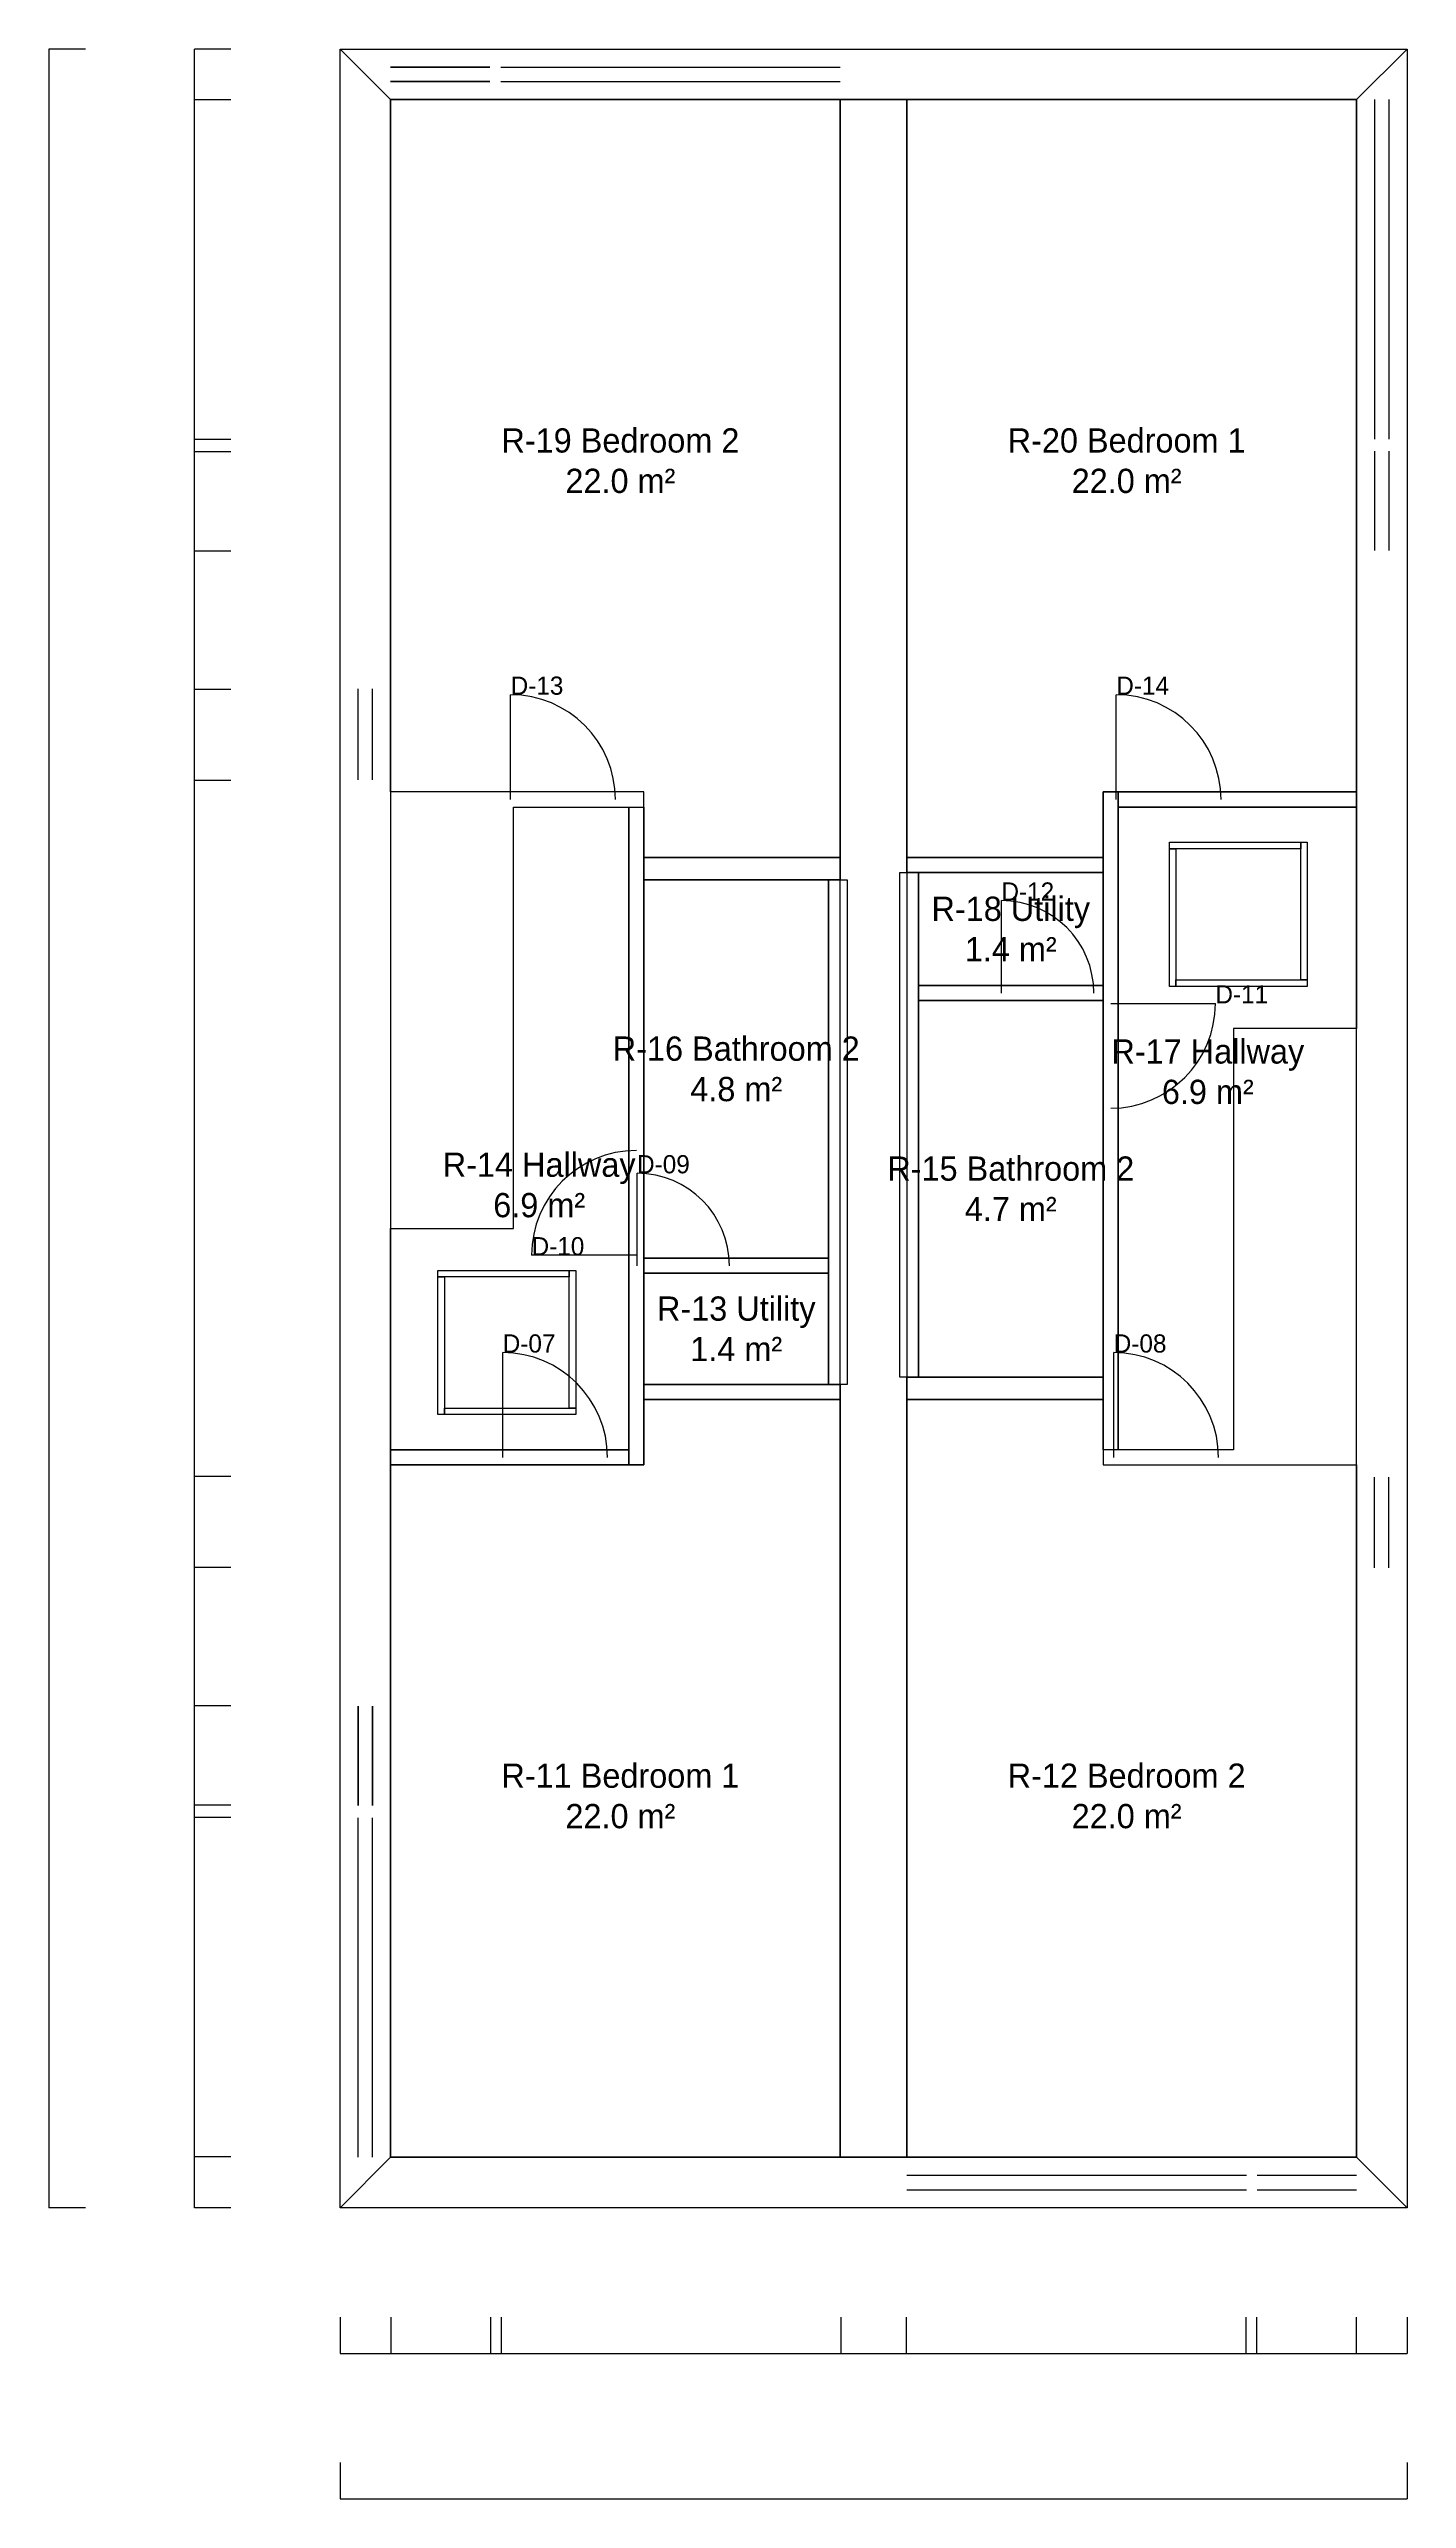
# Model space of a CAD drawing. Header units: millimetres. Extents: x -2400 to 8800, y -20200 to 0.
import ezdxf

# ---------------------------------------------------------------- set-up
doc = ezdxf.new("R2010")
doc.units = ezdxf.units.MM
for name, color, linetype in [('A-ANNO-DIMS', 1, 'Continuous'), ('A-ANNO-TEXT', 3, 'Continuous'), ('A-AREA', 8, 'Continuous'), ('A-AREA-IDEN', 2, 'Continuous'), ('A-DOOR', 30, 'Continuous'), ('A-GLAZ', 5, 'Continuous'), ('A-WALL', 7, 'Continuous')]:
    doc.layers.add(name, color=color, linetype=linetype)
doc.styles.add('OpenSansCondensed-Light', font='OpenSansCondensed-Light.ttf')
doc.dimstyles.new('EZDXF', dxfattribs={"dimtxt": 0.25, "dimasz": 0.175, "dimexe": 0.375, "dimexo": 0.125, "dimgap": 0.1, "dimtad": 1, "dimlfac": 100, "dimzin": 12, "dimdsep": 46, "dimtxsty": 'OpenSansCondensed-Light', "dimblk": 'ARCHTICK', "dimcen": 2.5, "dimazin": 3, "dimtfac": 0.5, "dimtmove": 2, "dimatfit": 3})

# ---------------------------------------------------------------- blocks, each defined once
blk = doc.blocks.new('_ARCHTICK')
at = {"color": 0, "linetype": 'BYBLOCK', "const_width": 0.15}
blk.add_lwpolyline([(-0.5, -0.5), (0.5, 0.5)], dxfattribs=at)

msp = doc.modelspace()

# ---------------------------------------------------------------- linework, layer by layer
at = {"layer": 'A-AREA'}
for points in [[(1483.3, -6126), (1431.4, -6126), (417, -6126), (417, -417), (4125, -417), (4125, -6666), (4106, -6666), (2506, -6666), (2506, -6126), (2347.3, -6126), (1483.3, -6126)], [(4675, -417), (8383, -417), (8383, -6126), (7342, -6126), (6478, -6126), (6294, -6126), (6294, -6666), (4694, -6666), (4675, -6666), (4675, -417)], [(2282, -11550), (1418, -11550), (417, -11550), (417, -9725), (1431.4, -9725), (1431.4, -6250), (1483.3, -6250), (2001.10139, -6250), (2347.3, -6250), (2382, -6250), (2382, -6758), (2382, -9006.05118), (2382, -9870.05118), (2382, -10032.05118), (2382, -11072), (2382, -11550), (2282, -11550)], [(7321.3, -11550), (6457.3, -11550), (6418, -11550), (6418, -11042), (6418, -8809.38424), (6418, -7945.38424), (6418, -7783.38424), (6418, -6728), (6418, -6250), (6478, -6250), (6915.46835, -6250), (8383, -6250), (8383, -8075), (7368.6, -8075), (7368.6, -11550), (7321.3, -11550)], [(2506, -6850), (4030, -6850), (4030, -9970.05118), (2506, -9970.05118), (2506, -6850)], [(6294, -7721.38424), (4770, -7721.38424), (4770, -6790), (6294, -6790), (6294, -7721.38424)], [(6294, -10950), (4770, -10950), (4770, -7845.38424), (6294, -7845.38424), (6294, -10950)], [(2506, -10094.05118), (4030, -10094.05118), (4030, -11010), (2506, -11010), (2506, -10094.05118)], [(417, -17383), (417, -11674), (1418, -11674), (2282, -11674), (2506, -11674), (2506, -11134), (4106, -11134), (4125, -11134), (4125, -17383), (417, -17383)], [(4675, -11134), (4694, -11134), (6294, -11134), (6294, -11674), (6457.3, -11674), (7321.3, -11674), (7368.6, -11674), (8383, -11674), (8383, -17383), (4675, -17383), (4675, -11134)]]:
    msp.add_lwpolyline(points, close=True, dxfattribs=at)
at = {"layer": 'A-DOOR'}
for p, q in [((1407.3, -6188), (1407.3, -5324)), ((6402, -6188), (6402, -5324)), ((5455.375, -7783.38424), (5455.375, -7021.38424)), ((6356, -7869.38424), (7220, -7869.38424)), ((2450, -10032.05118), (2450, -9270.05118)), ((2444, -9946.05118), (1580, -9946.05118)), ((1342, -11612), (1342, -10748)), ((6381.3, -11612), (6381.3, -10748))]:
    msp.add_line(p, q, dxfattribs=at)
for centre, radius, start, end in [((1407.3, -6188), 864, 0, 90), ((6402, -6188), 864, 0, 90), ((5455.375, -7783.38424), 762, 0, 90), ((6356, -7869.38424), 864, -90, 0), ((2444, -9946.05118), 864, 90, 180), ((2450, -10032.05118), 762, 0, 90), ((1342, -11612), 864, 0, 90), ((6381.3, -11612), 864, 0, 90)]:
    msp.add_arc(centre, radius, start, end, dxfattribs=at)
at = {"layer": 'A-GLAZ'}
for p, q in [((1236, -148.5), (417, -148.5)), ((417, -148.5), (1236, -148.5)), ((1236, -148.5), (417, -148.5)), ((1325, -148.5), (4125, -148.5)), ((1236, -268.5), (417, -268.5)), ((417, -268.5), (1236, -268.5)), ((1236, -268.5), (417, -268.5)), ((1325, -268.5), (4125, -268.5)), ((8531.5, -417), (8531.5, -3217)), ((8651.5, -417), (8651.5, -3217)), ((8531.5, -3317), (8531.5, -4136)), ((8531.5, -3317), (8531.5, -4136)), ((8531.5, -3317), (8531.5, -4136)), ((8651.5, -3317), (8651.5, -4136)), ((8651.5, -3317), (8651.5, -4136)), ((8651.5, -3317), (8651.5, -4136)), ((148.5, -6026), (148.5, -5276)), ((268.5, -6026), (268.5, -5276)), ((8531.5, -12524), (8531.5, -11774)), ((8651.5, -12524), (8651.5, -11774)), ((148.5, -14483), (148.5, -13664)), ((148.5, -14483), (148.5, -13664)), ((148.5, -13664), (148.5, -14483)), ((268.5, -14483), (268.5, -13664)), ((268.5, -14483), (268.5, -13664)), ((268.5, -13664), (268.5, -14483)), ((148.5, -17383), (148.5, -14583)), ((268.5, -17383), (268.5, -14583)), ((4675, -17531.5), (7475, -17531.5)), ((7564, -17531.5), (8383, -17531.5)), ((7564, -17531.5), (8383, -17531.5)), ((7564, -17531.5), (8383, -17531.5)), ((4675, -17651.5), (7475, -17651.5)), ((7564, -17651.5), (8383, -17651.5)), ((7564, -17651.5), (8383, -17651.5)), ((7564, -17651.5), (8383, -17651.5))]:
    msp.add_line(p, q, dxfattribs=at)
at = {"layer": 'A-WALL'}
for points in [[(417, -417), (417, -417), (0, 0), (1325, 0), (1325, 0), (4125, 0), (4125, 0), (8800, 0), (8383, -417), (1236, -417), (1236, -417), (417, -417), (417, -417), (417, -417), (417, -417), (417, -417)], [(0, -14583), (0, -14483), (0, -14483), (0, -13664), (0, -13664), (0, -6026), (0, -5276), (0, 0), (417, -417), (417, -13664), (417, -14483), (417, -17383), (0, -17800), (0, -17383), (0, -17383), (0, -14583), (0, -14583)], [(8383, -11774), (8383, -4136), (8383, -4136), (8383, -3317), (8383, -3317), (8383, -3317), (8383, -3317), (8383, -417), (8800, 0), (8800, -417), (8800, -417), (8800, -3217), (8800, -3217), (8800, -17800), (8383, -17383), (8383, -12524), (8383, -12524), (8383, -11774), (8383, -11774)], [(4125, -6850), (4125, -6666), (4125, -6666), (4125, -417), (4675, -417), (4675, -6666), (4675, -6666), (4675, -6790), (4675, -6790), (4675, -10950), (4675, -10950), (4675, -11134), (4675, -17383), (4125, -17383), (4125, -11134), (4125, -11010), (4125, -6850)], [(2382, -11674), (2382, -9870.05118), (2382, -9006.05118), (2382, -6250), (2506, -6250), (2506, -9006.05118), (2506, -9870.05118), (2506, -11674), (2382, -11674)], [(6294, -8809.38424), (6294, -7945.38424), (6294, -6126), (6418, -6126), (6418, -7945.38424), (6418, -8809.38424), (6418, -11550), (6294, -11550), (6294, -8809.38424)], [(6478, -6126), (7342, -6126), (8383, -6126), (8383, -6250), (7342, -6250), (6478, -6250), (6418, -6250), (6418, -6126), (6478, -6126)], [(4125, -6666), (4125, -6850), (2506, -6850), (2506, -6666), (4125, -6666)], [(6294, -6666), (6294, -6790), (4675, -6790), (4675, -6666), (6294, -6666)], [(7923.55, -6540.45), (7923.55, -6594.45), (6840.45, -6594.45), (6840.45, -6540.45), (7923.55, -6540.45)], [(6840.45, -6594.45), (6894.45, -6594.45), (6894.45, -7729.55), (6840.45, -7729.55), (6840.45, -6594.45)], [(7977.55, -7675.55), (7923.55, -7675.55), (7923.55, -6540.45), (7977.55, -6540.45), (7977.55, -7675.55)], [(4030, -6850), (4182, -6850), (4182, -11010), (4030, -11010), (4030, -6850)], [(4770, -10950), (4618, -10950), (4618, -6790), (4770, -6790), (4770, -10950)], [(6894.45, -7729.55), (6894.45, -7675.55), (7977.55, -7675.55), (7977.55, -7729.55), (6894.45, -7729.55)], [(5531.375, -7721.38424), (6293.375, -7721.38424), (6294, -7721.38424), (6294, -7845.38424), (6293.375, -7845.38424), (5531.375, -7845.38424), (4770, -7845.38424), (4770, -7721.38424), (5531.375, -7721.38424)], [(1890.55, -10070.45), (1890.55, -10124.45), (807.45, -10124.45), (807.45, -10070.45), (1890.55, -10070.45)], [(1944.55, -11205.55), (1890.55, -11205.55), (1890.55, -10070.45), (1944.55, -10070.45), (1944.55, -11205.55)], [(2506, -9970.05118), (2526, -9970.05118), (3288, -9970.05118), (4030, -9970.05118), (4030, -10094.05118), (3288, -10094.05118), (2526, -10094.05118), (2506, -10094.05118), (2506, -9970.05118)], [(807.45, -10124.45), (861.45, -10124.45), (861.45, -11259.55), (807.45, -11259.55), (807.45, -10124.45)], [(2506, -11134), (2506, -11010), (4125, -11010), (4125, -11134), (2506, -11134)], [(4675, -11134), (4675, -10950), (6294, -10950), (6294, -11134), (4675, -11134)], [(861.45, -11259.55), (861.45, -11205.55), (1944.55, -11205.55), (1944.55, -11259.55), (861.45, -11259.55)], [(417, -11550), (1418, -11550), (2282, -11550), (2382, -11550), (2382, -11674), (2282, -11674), (1418, -11674), (417, -11674), (417, -11550)], [(0, -17800), (417, -17383), (7564, -17383), (7564, -17383), (8383, -17383), (8383, -17383), (8383, -17383), (8383, -17383), (8800, -17800), (8383, -17800), (8383, -17800), (7564, -17800), (7564, -17800), (7475, -17800), (7475, -17800), (4675, -17800), (4675, -17800), (0, -17800)]]:
    msp.add_lwpolyline(points, close=True, dxfattribs=at)

# ---------------------------------------------------------------- texts
at = {"layer": 'A-ANNO-TEXT'}
for s, p in [('D-13', (1407.3, -5324)), ('D-14', (6402, -5324)), ('D-12', (5455.375, -7021.38424)), ('D-11', (7220, -7869.38424)), ('D-09', (2450, -9270.05118)), ('D-10', (1580, -9946.05118)), ('D-07', (1342, -10748)), ('D-08', (6381.3, -10748))]:
    msp.add_text(s, height=150, dxfattribs=at).set_placement(p)
at = {"layer": 'A-AREA-IDEN', "char_height": 200, "attachment_point": 5}
for s, insert in [('R-19 Bedroom 2\\P22.0 m²', (2312.42607, -3395.42127)), ('R-20 Bedroom 1\\P22.0 m²', (6487.57393, -3395.42127)), ('R-18 Utility\\P1.4 m²', (5532, -7255.69212)), ('R-16 Bathroom 2\\P4.8 m²', (3268, -8410.02559)), ('R-17 Hallway\\P6.9 m²', (7157.30946, -8433.11305)), ('R-14 Hallway\\P6.9 m²', (1642.69054, -9366.88695)), ('R-15 Bathroom 2\\P4.7 m²', (5532, -9397.69212)), ('R-13 Utility\\P1.4 m²', (3268, -10552.02559)), ('R-11 Bedroom 1\\P22.0 m²', (2312.42607, -14404.57873)), ('R-12 Bedroom 2\\P22.0 m²', (6487.57393, -14404.57873))]:
    msp.add_mtext(s, dxfattribs=dict(at, insert=insert))

# ---------------------------------------------------------------- dimensions: what is measured, and where the dimension line sits
at = {"layer": 'A-ANNO-DIMS'}
for base, p1, p2 in [((-2400, -17800), (-2100, -17800), (-2100, 0)), ((-1200, -420), (-900, -420), (-900, 0)), ((-1200, -3220), (-900, -3220), (-900, -420)), ((-1200, -3320), (-900, -3320), (-900, -3220)), ((-1200, -4140), (-900, -4140), (-900, -3320)), ((-1200, -5280), (-900, -5280), (-900, -4140)), ((-1200, -6030), (-900, -6030), (-900, -5280)), ((-1200, -11770), (-900, -11770), (-900, -6030)), ((-1200, -12520), (-900, -12520), (-900, -11770)), ((-1200, -13660), (-900, -13660), (-900, -12520)), ((-1200, -14480), (-900, -14480), (-900, -13660)), ((-1200, -14580), (-900, -14580), (-900, -14480)), ((-1200, -17380), (-900, -17380), (-900, -14580)), ((-1200, -17800), (-900, -17800), (-900, -17380))]:
    msp.add_linear_dim(base=base, p1=p1, p2=p2, angle=90, dimstyle='EZDXF', dxfattribs=at).render()
for base, p1, p2 in [((0, -19000), (0, -18700), (420, -18700)), ((420, -19000), (420, -18700), (1240, -18700)), ((1240, -19000), (1240, -18700), (1330, -18700)), ((1330, -19000), (1330, -18700), (4130, -18700)), ((4130, -19000), (4130, -18700), (4670, -18700)), ((4670, -19000), (4670, -18700), (7470, -18700)), ((7470, -19000), (7470, -18700), (7560, -18700)), ((7560, -19000), (7560, -18700), (8380, -18700)), ((8380, -19000), (8380, -18700), (8800, -18700)), ((0, -20200), (0, -19900), (8800, -19900))]:
    msp.add_linear_dim(base=base, p1=p1, p2=p2, dimstyle='EZDXF', dxfattribs=at).render()

doc.saveas('drawing.dxf')
